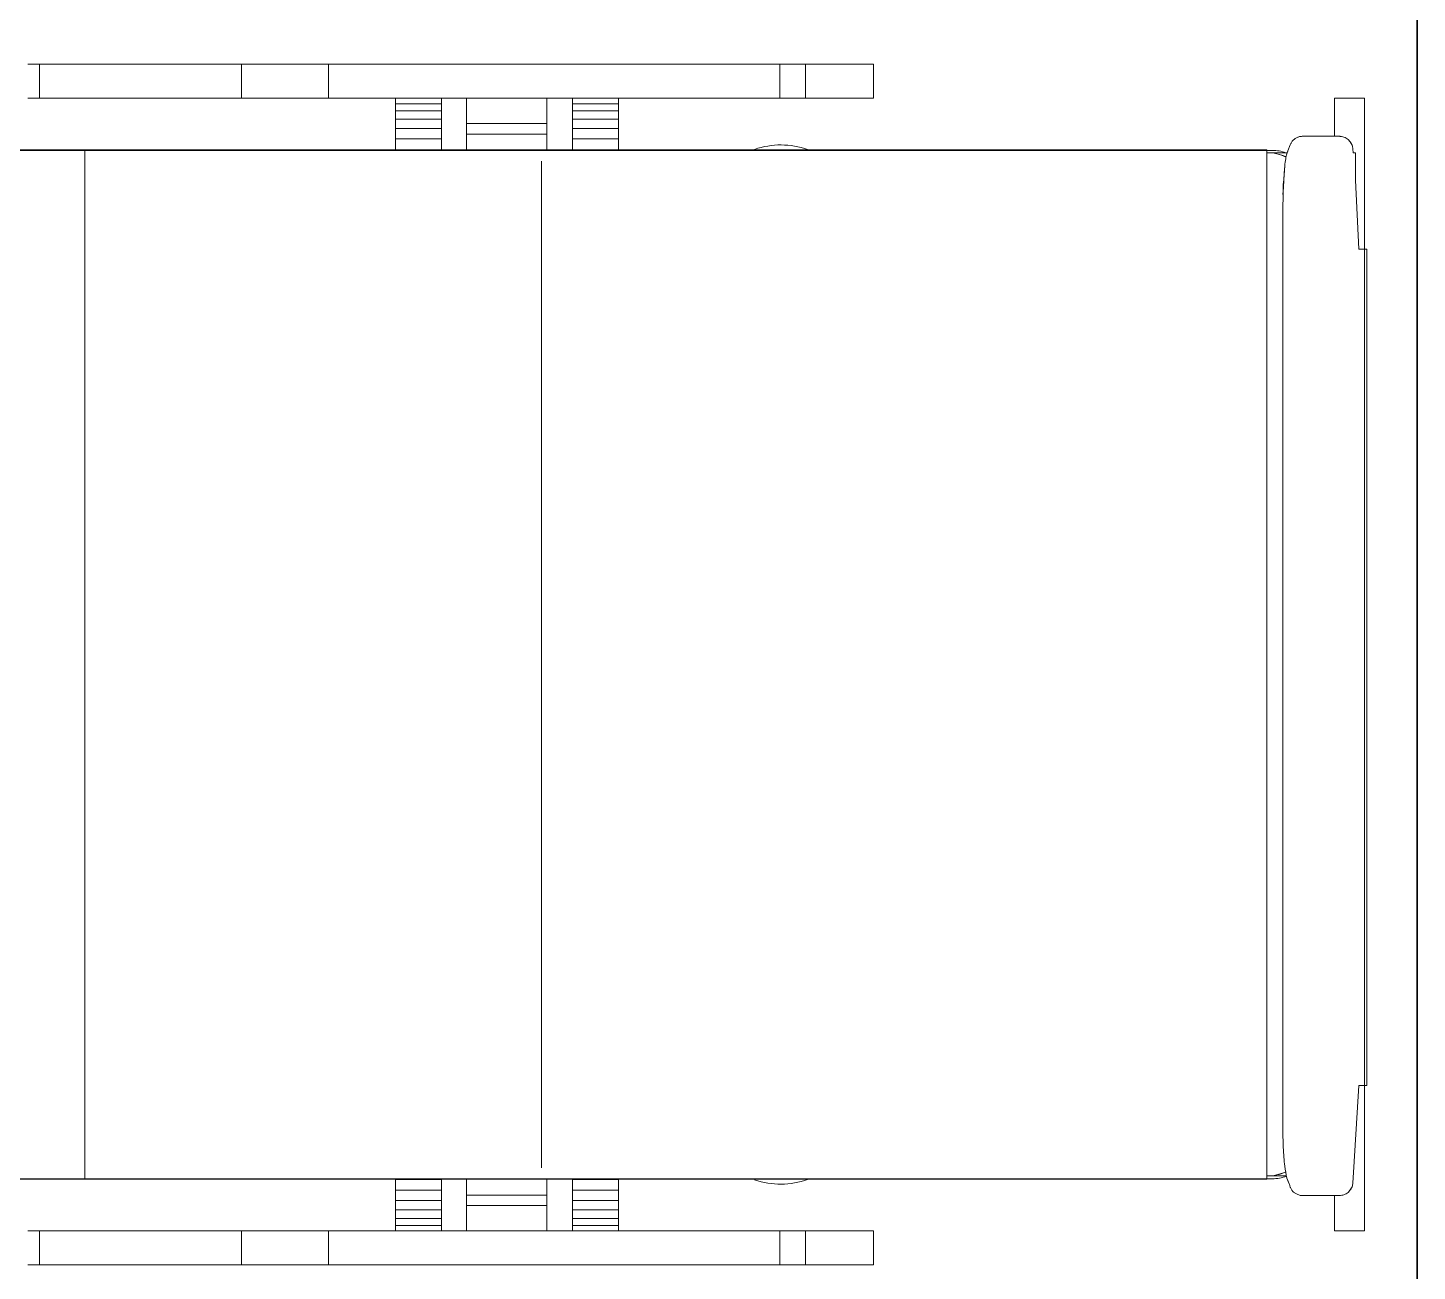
# Model space of a CAD drawing. Header units: millimetres. Extents: x 1448174 to 1599581, y -224422 to -106989.
# Drawn here: x 1475471 to 1476802, y -124015 to -122824 of the extents above; entities that cross this region are included whole.
import ezdxf

# ---------------------------------------------------------------- set-up
doc = ezdxf.new("R2010")
doc.units = ezdxf.units.MM
doc.header["$LTSCALE"] = 600
doc.header["$MEASUREMENT"] = 0
doc.layers.add('furniture', color=30, linetype='Continuous', lineweight=9)
doc.layers.add('P-Wall', color=1, linetype='Continuous', lineweight=35)

msp = doc.modelspace()

# ---------------------------------------------------------------- linework, layer by layer
at = {"layer": 'furniture'}
for p, q in [((1475471.2835, -122858.4199), (1475471.0615, -122858.4199)), ((1475521.7433, -122858.4199), (1475471.2835, -122858.4199)), ((1475482.2402, -122858.4198), (1475482.2402, -122891.115)), ((1476191.3173, -122858.4198), (1475482.2402, -122858.4198)), ((1475675.7388, -122858.4199), (1475521.7433, -122858.4199)), ((1475735.6427, -122858.4199), (1475675.7388, -122858.4199)), ((1475675.7388, -122858.4199), (1475675.7388, -122891.0948)), ((1475758.9676, -122858.4199), (1475735.6427, -122858.4199)), ((1475836.0413, -122858.4199), (1475758.9676, -122858.4199)), ((1475758.9676, -122891.0948), (1475758.9676, -122858.4199)), ((1475864.4817, -122858.4199), (1475836.0413, -122858.4199)), ((1476215.9265, -122858.4199), (1475864.4817, -122858.4199)), ((1476191.3173, -122891.115), (1476191.3173, -122858.4198)), ((1476281.253, -122858.4199), (1476215.9265, -122858.4199)), ((1476215.9265, -122858.4199), (1476215.9265, -122891.0948)), ((1476281.253, -122858.4199), (1476281.253, -122891.0948)), ((1476281.253, -122858.4199), (1476281.253, -122891.0948)), ((1475471.0615, -122891.0948), (1475471.2835, -122891.0948)), ((1475471.2835, -122891.0948), (1475521.7433, -122891.0948)), ((1475482.2402, -122891.115), (1476191.3173, -122891.115)), ((1475521.7433, -122891.0948), (1475675.7388, -122891.0948)), ((1475675.7388, -122891.0948), (1475735.6427, -122891.0948)), ((1475735.6427, -122891.0948), (1475758.9676, -122891.0948)), ((1475758.9676, -122891.0948), (1475836.0413, -122891.0948)), ((1475823.2043, -122891.0948), (1475823.2043, -122896.3356)), ((1475823.2043, -122891.115), (1475823.2043, -122940.9729)), ((1475823.2043, -122896.3356), (1475823.2043, -122903.0732)), ((1475867.2074, -122896.3356), (1475823.2043, -122896.3356)), ((1475836.0413, -122891.0948), (1475864.4817, -122891.0948)), ((1475864.4817, -122891.0948), (1476215.9265, -122891.0948)), ((1475867.2074, -122896.3356), (1475867.2074, -122891.0948)), ((1475867.2074, -122891.115), (1475867.2074, -122940.9729)), ((1475867.2074, -122903.0732), (1475867.2074, -122896.3356)), ((1475891.1951, -122891.115), (1475891.1951, -122940.9729)), ((1475891.1951, -122891.2303), (1475891.1951, -122915.3439)), ((1475968.1677, -122891.115), (1475968.1677, -122940.9729)), ((1475968.1677, -122915.3439), (1475968.1677, -122891.2303)), ((1475992.9425, -122891.0947), (1475992.9425, -122896.3356)), ((1475992.9425, -122940.9729), (1475992.9425, -122891.115)), ((1475992.9425, -122896.3356), (1475992.9425, -122903.0732)), ((1476036.9456, -122896.3356), (1475992.9425, -122896.3356)), ((1476036.9456, -122896.3356), (1476036.9456, -122891.0947)), ((1476036.9456, -122891.115), (1476036.9456, -122940.9729)), ((1476036.9456, -122903.0732), (1476036.9456, -122896.3356)), ((1476215.9265, -122891.0948), (1476281.253, -122891.0948)), ((1476722.7851, -122890.8495), (1476722.7851, -122927.4534)), ((1476751.6795, -122890.8495), (1476722.7851, -122890.8495)), ((1476751.6795, -123976.1866), (1476751.6795, -122890.8495)), ((1475823.2043, -122903.0732), (1475823.2043, -122911.1028)), ((1475867.2074, -122903.0732), (1475823.2043, -122903.0732)), ((1475823.2043, -122911.1028), (1475823.2043, -122920.1803)), ((1475867.2074, -122911.1028), (1475823.2043, -122911.1028)), ((1475867.2074, -122911.1028), (1475867.2074, -122903.0732)), ((1475867.2074, -122920.1803), (1475867.2074, -122911.1028)), ((1475992.9425, -122903.0732), (1475992.9425, -122911.1028)), ((1476036.9456, -122903.0732), (1475992.9425, -122903.0732)), ((1475992.9425, -122911.1028), (1475992.9425, -122920.1803)), ((1476036.9456, -122911.1028), (1475992.9425, -122911.1028)), ((1476036.9456, -122911.1028), (1476036.9456, -122903.0732)), ((1476036.9456, -122920.1803), (1476036.9456, -122911.1028)), ((1475823.2043, -122920.1803), (1475823.2043, -122930.03)), ((1475867.2074, -122920.1803), (1475823.2043, -122920.1803)), ((1475867.2074, -122930.03), (1475867.2074, -122920.1803)), ((1475891.1951, -122915.3439), (1475891.1951, -122925.3569)), ((1475891.1951, -122915.3439), (1475968.1677, -122915.3439)), ((1475891.1951, -122925.3569), (1475968.1677, -122925.3569)), ((1475891.1951, -122925.3569), (1475891.1951, -122936.2485)), ((1475968.1677, -122925.3569), (1475968.1677, -122915.3439)), ((1475968.1677, -122936.2485), (1475968.1677, -122925.3569)), ((1475992.9425, -122920.1803), (1475992.9425, -122930.03)), ((1476036.9456, -122920.1803), (1475992.9425, -122920.1803)), ((1476036.9456, -122930.03), (1476036.9456, -122920.1803)), ((1474844.4819, -122940.4694), (1475525.7103, -122940.4694)), ((1474849.1631, -122940.9729), (1476663.2832, -122940.9729)), ((1475525.7103, -122940.4694), (1475973.5043, -122940.4694)), ((1475823.2043, -122930.03), (1475823.2043, -122940.3526)), ((1475867.2074, -122930.03), (1475823.2043, -122930.03)), ((1475867.2074, -122940.3526), (1475823.2043, -122940.3526)), ((1475867.2074, -122940.3526), (1475867.2074, -122930.03)), ((1475891.1951, -122936.2485), (1475891.1951, -122940.4694)), ((1475968.1677, -122940.4738), (1475968.1677, -122936.2485)), ((1475973.5043, -122940.4694), (1476658.0071, -122940.4694)), ((1475992.9425, -122930.03), (1475992.9425, -122940.3526)), ((1476036.9456, -122930.03), (1475992.9425, -122930.03)), ((1476036.9456, -122940.3526), (1475992.9425, -122940.3526)), ((1476036.9456, -122940.3526), (1476036.9456, -122930.03)), ((1476658.0071, -122951.361), (1476658.0071, -122940.4694)), ((1476678.3032, -122941.3961), (1476677.1878, -122944.194)), ((1476680.2977, -122935.7123), (1476678.2993, -122941.3961)), ((1476735.8691, -122930.4697), (1476737.8798, -122932.8734)), ((1476739.7641, -122935.9585), (1476737.8798, -122932.8734)), ((1476738.7381, -122933.9111), (1476738.28, -122933.5287)), ((1476740.7731, -122943.2119), (1476740.5562, -122939.5853)), ((1475525.7578, -122951.361), (1475525.7578, -123915.8085)), ((1475525.7578, -122951.361), (1475525.7578, -123915.8085)), ((1475963.1388, -122951.361), (1475963.1388, -123915.8085)), ((1476658.4966, -122943.2119), (1476658.0071, -122943.2119)), ((1476658.0071, -122951.361), (1476658.0071, -123915.8085)), ((1476658.4966, -122943.2119), (1476677.5793, -122943.2119)), ((1476740.7731, -122943.2119), (1476742.9659, -122943.2119)), ((1476742.9659, -122943.2119), (1476742.9659, -122969.4781)), ((1476673.8334, -122973.5592), (1476673.6492, -122981.0376)), ((1476674.0414, -122974.5096), (1476673.8334, -122973.5592)), ((1476742.9659, -122969.4781), (1476746.2491, -123035.6809)), ((1476673.5138, -123886.581), (1476673.4142, -122992.8031)), ((1476746.2491, -123035.6809), (1476753.8571, -123035.6809)), ((1476753.8571, -123035.6809), (1476753.8571, -123836.9344)), ((1476740.5562, -123930.2858), (1476746.2346, -123836.9344)), ((1476753.8571, -123836.9344), (1476746.2346, -123836.9344)), ((1475525.7103, -123926.7001), (1474844.4819, -123926.7001)), ((1476663.2832, -123926.1966), (1474849.1631, -123926.1966)), ((1475973.5043, -123926.7001), (1475525.7103, -123926.7001)), ((1475823.2043, -123976.0748), (1475823.2043, -123926.1966)), ((1475823.2043, -123926.8576), (1475823.2043, -123937.1802)), ((1475823.2043, -123926.8576), (1475867.2074, -123926.8576)), ((1475867.2074, -123976.0748), (1475867.2074, -123926.1966)), ((1475867.2074, -123937.1802), (1475867.2074, -123926.8576)), ((1475891.1951, -123976.0748), (1475891.1951, -123926.1966)), ((1475891.1951, -123926.7001), (1475891.1951, -123930.9413)), ((1475968.1677, -123976.0748), (1475968.1677, -123926.1966)), ((1475968.1677, -123930.9413), (1475968.1677, -123926.6957)), ((1476658.0071, -123926.7001), (1475973.5043, -123926.7001)), ((1475992.9425, -123926.1966), (1475992.9425, -123976.0748)), ((1475992.9425, -123926.8576), (1475992.9425, -123937.1802)), ((1475992.9425, -123926.8576), (1476036.9456, -123926.8576)), ((1476036.9456, -123976.0748), (1476036.9456, -123926.1966)), ((1476036.9456, -123937.1802), (1476036.9456, -123926.8576)), ((1476658.0071, -123926.7001), (1476658.0071, -123915.8085)), ((1476658.0071, -123923.5517), (1476658.3281, -123923.5517)), ((1476676.8182, -123923.5517), (1476658.3281, -123923.5517)), ((1476677.1878, -123925.6771), (1476679.6028, -123931.726)), ((1475823.2043, -123937.1802), (1475823.2043, -123947.0299)), ((1475867.2074, -123937.1802), (1475823.2043, -123937.1802)), ((1475867.2074, -123947.0299), (1475867.2074, -123937.1802)), ((1475891.1951, -123930.9413), (1475891.1951, -123941.8329)), ((1475968.1677, -123941.8329), (1475968.1677, -123930.9413)), ((1475992.9425, -123937.1802), (1475992.9425, -123947.0299)), ((1476036.9456, -123937.1802), (1475992.9425, -123937.1802)), ((1476036.9456, -123947.0299), (1476036.9456, -123937.1802)), ((1476678.2993, -123928.475), (1476677.9785, -123926.9977)), ((1476679.6028, -123931.726), (1476679.9697, -123932.4283)), ((1476736.1878, -123938.9154), (1476735.8691, -123939.4014)), ((1476736.1878, -123938.9154), (1476739.7641, -123933.9126)), ((1476738.7381, -123935.96), (1476739.1305, -123934.9024)), ((1475823.2043, -123947.0299), (1475823.2043, -123956.1074)), ((1475867.2074, -123947.0299), (1475823.2043, -123947.0299)), ((1475867.2074, -123956.1074), (1475867.2074, -123947.0299)), ((1475968.1677, -123941.8329), (1475891.1951, -123941.8329)), ((1475891.1951, -123941.8329), (1475891.1951, -123951.846)), ((1475891.1951, -123951.846), (1475891.1951, -123976.0748)), ((1475891.1951, -123951.846), (1475968.1677, -123951.846)), ((1475968.1677, -123951.846), (1475968.1677, -123941.8329)), ((1475968.1677, -123976.0748), (1475968.1677, -123951.846)), ((1475992.9425, -123947.0299), (1475992.9425, -123956.1074)), ((1476036.9456, -123947.0299), (1475992.9425, -123947.0299)), ((1476036.9456, -123956.1074), (1476036.9456, -123947.0299)), ((1476721.0682, -123942.3872), (1476720.6156, -123942.4182)), ((1476722.7851, -123942.4177), (1476722.7851, -123976.1866)), ((1475823.2043, -123956.1074), (1475823.2043, -123964.1369)), ((1475867.2074, -123956.1074), (1475823.2043, -123956.1074)), ((1475823.2043, -123964.1369), (1475823.2043, -123970.8745)), ((1475867.2074, -123964.1369), (1475823.2043, -123964.1369)), ((1475867.2074, -123964.1369), (1475867.2074, -123956.1074)), ((1475867.2074, -123970.8745), (1475867.2074, -123964.1369)), ((1475992.9425, -123956.1074), (1475992.9425, -123964.1369)), ((1476036.9456, -123956.1074), (1475992.9425, -123956.1074)), ((1475992.9425, -123964.1369), (1475992.9425, -123970.8745)), ((1476036.9456, -123964.1369), (1475992.9425, -123964.1369)), ((1476036.9456, -123964.1369), (1476036.9456, -123956.1074)), ((1476036.9456, -123970.8745), (1476036.9456, -123964.1369)), ((1475471.2835, -123976.0748), (1475471.0615, -123976.0748)), ((1475521.7433, -123976.0748), (1475471.2835, -123976.0748)), ((1475482.2402, -123976.0748), (1476191.3173, -123976.0748)), ((1475482.2402, -124008.7496), (1475482.2402, -123976.0748)), ((1475675.7388, -123976.0748), (1475521.7433, -123976.0748)), ((1475735.6427, -123976.0748), (1475675.7388, -123976.0748)), ((1475675.7388, -123976.0748), (1475675.7388, -124008.7496)), ((1475758.9676, -123976.0748), (1475735.6427, -123976.0748)), ((1475836.0413, -123976.0748), (1475758.9676, -123976.0748)), ((1475758.9676, -124008.7496), (1475758.9676, -123976.0748)), ((1475823.2043, -123970.8745), (1475823.2043, -123976.0748)), ((1475867.2074, -123970.8745), (1475823.2043, -123970.8745)), ((1475864.4817, -123976.0748), (1475836.0413, -123976.0748)), ((1476215.9265, -123976.0748), (1475864.4817, -123976.0748)), ((1475867.2074, -123976.0748), (1475867.2074, -123970.8745)), ((1475992.9425, -123970.8745), (1475992.9425, -123976.0748)), ((1476036.9456, -123970.8745), (1475992.9425, -123970.8745)), ((1476036.9456, -123976.0748), (1476036.9456, -123970.8745)), ((1476191.3173, -123976.0748), (1476191.3173, -124008.7496)), ((1476281.253, -123976.0748), (1476215.9265, -123976.0748)), ((1476215.9265, -123976.0748), (1476215.9265, -124008.7496)), ((1476281.253, -123976.0748), (1476281.253, -124008.7496)), ((1476281.253, -123976.0748), (1476281.253, -124008.7496)), ((1476722.7851, -123976.1866), (1476751.6795, -123976.1866)), ((1475471.0615, -124008.7496), (1475471.2835, -124008.7496)), ((1475471.2835, -124008.7496), (1475521.7433, -124008.7496)), ((1476191.3173, -124008.7496), (1475482.2402, -124008.7496)), ((1475521.7433, -124008.7496), (1475675.7388, -124008.7496)), ((1475675.7388, -124008.7496), (1475735.6427, -124008.7496)), ((1475735.6427, -124008.7496), (1475758.9676, -124008.7496)), ((1475758.9676, -124008.7496), (1475836.0413, -124008.7496)), ((1475836.0413, -124008.7496), (1475864.4817, -124008.7496)), ((1475864.4817, -124008.7496), (1476215.9265, -124008.7496)), ((1476215.9265, -124008.7496), (1476281.253, -124008.7496))]:
    msp.add_line(p, q, dxfattribs=at)
at = {"layer": 'furniture', "flags": 128}
for points in [[(1476685.2652, -122929.5838), (1476685.8467, -122929.2806), (1476686.4281, -122928.9774), (1476687.0095, -122928.6742), (1476687.5909, -122928.371)], [(1476687.5909, -122928.371), (1476688.1951, -122928.1962), (1476688.7993, -122928.0213), (1476689.4035, -122927.8464), (1476690.0077, -122927.6716)], [(1476692.3704, -122927.4534), (1476691.7797, -122927.5079), (1476691.1891, -122927.5625), (1476690.5984, -122927.617), (1476690.0077, -122927.6716)], [(1476692.3704, -122927.4534), (1476696.0931, -122927.4533), (1476699.8158, -122927.4533), (1476702.3531, -122927.4532)], [(1476702.3531, -122927.4534), (1476699.8574, -122927.4534), (1476697.3618, -122927.4534), (1476694.8661, -122927.4534), (1476692.3704, -122927.4534)], [(1476702.3531, -122927.453), (1476700.3641, -122927.4529), (1476696.9156, -122927.4528), (1476693.467, -122927.4527)], [(1476705.3738, -122927.4533), (1476704.8071, -122927.4533), (1476703.5801, -122927.4533), (1476702.3531, -122927.4534)], [(1476702.3531, -122927.4534), (1476703.5801, -122927.4533), (1476704.8071, -122927.4533), (1476705.3738, -122927.4533)], [(1476705.3738, -122927.4534), (1476708.7791, -122927.4534), (1476712.1843, -122927.4534), (1476715.5895, -122927.4534), (1476718.9947, -122927.4534)], [(1476718.9947, -122927.4534), (1476715.5895, -122927.4534), (1476712.1843, -122927.4534), (1476708.7791, -122927.4534), (1476705.3738, -122927.4534)], [(1476705.3738, -122927.4534), (1476706.9554, -122927.4534), (1476708.537, -122927.4534), (1476708.7791, -122927.4534)], [(1476708.7791, -122927.4534), (1476708.537, -122927.4534), (1476706.9554, -122927.4534), (1476705.3738, -122927.4534)], [(1476727.2888, -122927.4534), (1476725.2153, -122927.4534), (1476723.1417, -122927.4534), (1476721.0682, -122927.4534), (1476718.9947, -122927.4534)], [(1476718.9947, -122927.4534), (1476721.0682, -122927.4534), (1476723.1417, -122927.4534), (1476725.2153, -122927.4534), (1476727.2888, -122927.4534)], [(1476727.2888, -122927.4534), (1476727.8598, -122927.5037), (1476728.4308, -122927.554), (1476729.0019, -122927.6044), (1476729.5729, -122927.6547)], [(1476729.5729, -122927.6547), (1476730.8428, -122928.0344), (1476731.951, -122928.2281)], [(1476731.951, -122928.2281), (1476732.9305, -122928.7885), (1476733.91, -122929.3489), (1476734.8896, -122929.9093), (1476735.8691, -122930.4697)], [(1476678.2993, -122941.3961), (1476678.0215, -122942.0956), (1476677.7436, -122942.795), (1476677.4657, -122943.4945), (1476677.1878, -122944.194)], [(1476680.2977, -122935.7123), (1476680.5989, -122935.1271), (1476680.9001, -122934.5418), (1476681.2013, -122933.9566), (1476681.5026, -122933.3713)], [(1476683.1891, -122931.2814), (1476682.7674, -122931.8039), (1476682.3458, -122932.3264), (1476681.9242, -122932.8489), (1476681.5026, -122933.3713)], [(1476681.5026, -122933.3713), (1476681.9242, -122932.8489), (1476682.3458, -122932.3264), (1476682.7674, -122931.8039), (1476683.1891, -122931.2814)], [(1476683.1891, -122931.2814), (1476683.7081, -122930.857), (1476684.2272, -122930.4326), (1476684.7462, -122930.0082), (1476685.2652, -122929.5838)], [(1476739.4643, -122935.4467), (1476739.2222, -122934.9348), (1476738.9802, -122934.4229), (1476738.7381, -122933.9111)], [(1476739.7641, -122935.9585), (1476739.9621, -122936.8652), (1476740.1602, -122937.7719), (1476740.3582, -122938.6786), (1476740.5562, -122939.5853)], [(1476676.1181, -122949.0451), (1476675.8794, -122950.7428), (1476675.6407, -122952.4404), (1476675.402, -122954.1381), (1476675.1633, -122955.8357)], [(1476677.1878, -122944.194), (1476676.9204, -122945.4068), (1476676.653, -122946.6196), (1476676.3856, -122947.8324), (1476676.1181, -122949.0451)], [(1476673.5138, -122983.2901), (1476673.9262, -122976.4265), (1476674.3386, -122969.5629), (1476674.7509, -122962.6993), (1476675.1633, -122955.8357)], [(1476675.1633, -122955.8357), (1476674.8308, -122960.2666), (1476674.4983, -122964.6974), (1476674.1659, -122969.1283), (1476673.8334, -122973.5592)], [(1476673.8334, -122973.5592), (1476673.7286, -122978.3702), (1476673.6238, -122983.1811), (1476673.519, -122987.9921), (1476673.4142, -122992.8031)], [(1476673.5138, -123886.581), (1476673.5937, -123889.0137), (1476673.6736, -123891.4464), (1476673.7535, -123893.8792), (1476673.8334, -123896.3119)], [(1476673.8334, -123896.3119), (1476673.972, -123898.6529), (1476674.1105, -123900.9939), (1476674.249, -123903.335), (1476674.3876, -123905.676)], [(1476674.3876, -123905.676), (1476674.5815, -123907.7658), (1476674.7754, -123909.8557), (1476674.9694, -123911.9455), (1476675.1633, -123914.0354)], [(1476675.1633, -123914.0354), (1476675.6694, -123916.9458), (1476676.1755, -123919.8562), (1476676.6816, -123922.7667), (1476677.1878, -123925.6771)], [(1476680.2977, -123934.1588), (1476680.0697, -123932.956), (1476679.9306, -123932.2216)], [(1476681.5026, -123936.4998), (1476681.2013, -123935.9145), (1476680.9001, -123935.3293), (1476680.5989, -123934.744), (1476680.2977, -123934.1588)], [(1476683.1891, -123938.5896), (1476682.7674, -123938.0672), (1476682.3458, -123937.5447), (1476681.9242, -123937.0222), (1476681.5026, -123936.4998)], [(1476685.2652, -123940.2873), (1476684.7462, -123939.8629), (1476684.2272, -123939.4385), (1476683.7081, -123939.014), (1476683.1891, -123938.5896)], [(1476683.1891, -123938.5896), (1476683.7081, -123939.014), (1476684.2272, -123939.4385), (1476684.7462, -123939.8629), (1476685.2652, -123940.2873)], [(1476735.8691, -123939.4014), (1476734.8896, -123939.9618), (1476733.91, -123940.5222), (1476732.9305, -123941.0825), (1476731.951, -123941.6429)], [(1476736.2405, -123938.9154), (1476736.5569, -123938.541), (1476737.2839, -123937.6807), (1476738.011, -123936.8204), (1476738.7381, -123935.96)], [(1476740.5562, -123930.2858), (1476740.3582, -123931.1925), (1476740.1602, -123932.0992), (1476739.9621, -123933.0059), (1476739.7641, -123933.9126)], [(1476690.0077, -123942.1995), (1476688.8221, -123941.7215), (1476687.6365, -123941.2434), (1476686.4509, -123940.7653), (1476685.2652, -123940.2873)], [(1476692.3704, -123942.4177), (1476691.7797, -123942.3632), (1476691.1891, -123942.3086), (1476690.5984, -123942.2541), (1476690.0077, -123942.1995)], [(1476702.3531, -123942.4177), (1476699.8574, -123942.4177), (1476697.3618, -123942.4177), (1476694.8661, -123942.4177), (1476692.3704, -123942.4177)], [(1476692.3704, -123942.4177), (1476694.8661, -123942.4177), (1476697.3618, -123942.4177), (1476699.8574, -123942.4177), (1476702.3531, -123942.4177)], [(1476702.3531, -123942.4177), (1476703.5801, -123942.4178), (1476704.8071, -123942.4178), (1476705.3738, -123942.4178)], [(1476705.3738, -123942.4178), (1476704.8071, -123942.4178), (1476703.5801, -123942.4178), (1476702.3531, -123942.4177)], [(1476718.9947, -123942.4177), (1476715.5895, -123942.4177), (1476712.1843, -123942.4177), (1476708.7791, -123942.4177), (1476705.3738, -123942.4177)], [(1476708.7791, -123942.4177), (1476708.537, -123942.4177), (1476706.9554, -123942.4177), (1476705.3738, -123942.4177)], [(1476705.3738, -123942.4177), (1476708.7791, -123942.4177), (1476712.1843, -123942.4177), (1476715.5895, -123942.4177), (1476718.9947, -123942.4177)], [(1476705.3738, -123942.4177), (1476706.9554, -123942.4177), (1476708.537, -123942.4177), (1476708.7791, -123942.4177)], [(1476718.9947, -123942.4177), (1476721.0682, -123942.4177), (1476723.1417, -123942.4177), (1476725.2153, -123942.4177), (1476727.2888, -123942.4177)], [(1476727.2888, -123942.4177), (1476725.2153, -123942.4177), (1476723.1417, -123942.4177), (1476721.0682, -123942.4177), (1476718.9947, -123942.4177)], [(1476727.5182, -123942.4177), (1476727.4609, -123942.4177), (1476727.4035, -123942.4177), (1476727.3462, -123942.4177)], [(1476731.951, -123941.6429), (1476730.8428, -123941.8366), (1476729.7346, -123942.0303), (1476728.6264, -123942.224), (1476727.5182, -123942.4177)], [(1476727.5182, -123942.4177), (1476728.6212, -123942.224), (1476729.7242, -123942.0303), (1476730.8272, -123941.8366), (1476731.9302, -123941.6429)]]:
    msp.add_lwpolyline(points, dxfattribs=at)
at = {"layer": 'furniture'}
for centre, radius, start, end in [((1476192.4365, -123012.6088), 76.8271, 70.4827972, 109.087468), ((1476663.2832, -122979.0936), 38.1207, 70.2650007, 90), ((1476663.2832, -123888.0759), 38.1207, 270, 290.8390919), ((1476192.4365, -123854.5607), 76.8271, 250.912532, 289.5172028)]:
    msp.add_arc(centre, radius, start, end, dxfattribs=at)
at = {"layer": 'furniture', "extrusion": (0, 0, -1)}
for centre, major_axis, start_param, end_param in [((1476657.9595, -122986.1208), (0, -42.9089), 3.142715292, 3.589242026), ((1476658.4966, -122986.1208), (0, -42.9089), 3.141592654, 3.576790357), ((1476657.7909, -123879.9852), (0, -43.5665), 5.848227868, 6.278176877), ((1476658.3281, -123879.9852), (0, 43.5665), 2.719017881, 3.141592654)]:
    msp.add_ellipse(centre, major_axis=major_axis, ratio=0.999961923, start_param=start_param, end_param=end_param, dxfattribs=at)
at = {"layer": 'furniture'}
msp.add_open_spline([(1475525.7103, -122940.4694), (1475525.7143, -122940.4694), (1475525.7228, -122940.7196), (1475525.7343, -122941.8202), (1475525.7443, -122943.5711), (1475525.7545, -122946.6127), (1475525.7578, -122949.46), (1475525.7578, -122951.361)], degree=3, knots=[0, 0, 0, 0, 0.166666667, 0.333333333, 0.5, 0.666666667, 1, 1, 1, 1], dxfattribs=at)
msp.add_open_spline([(1475525.7578, -123915.8085), (1475525.7578, -123917.7094), (1475525.7533, -123921.5085), (1475525.7353, -123925.6819), (1475525.7184, -123926.7001), (1475525.7103, -123926.7001)], degree=3, dxfattribs=at)
at = {"layer": 'P-Wall'}
msp.add_line((1476802.098, -128333.2516), (1476802.098, -122583.2516), dxfattribs=at)

doc.saveas('drawing.dxf')
